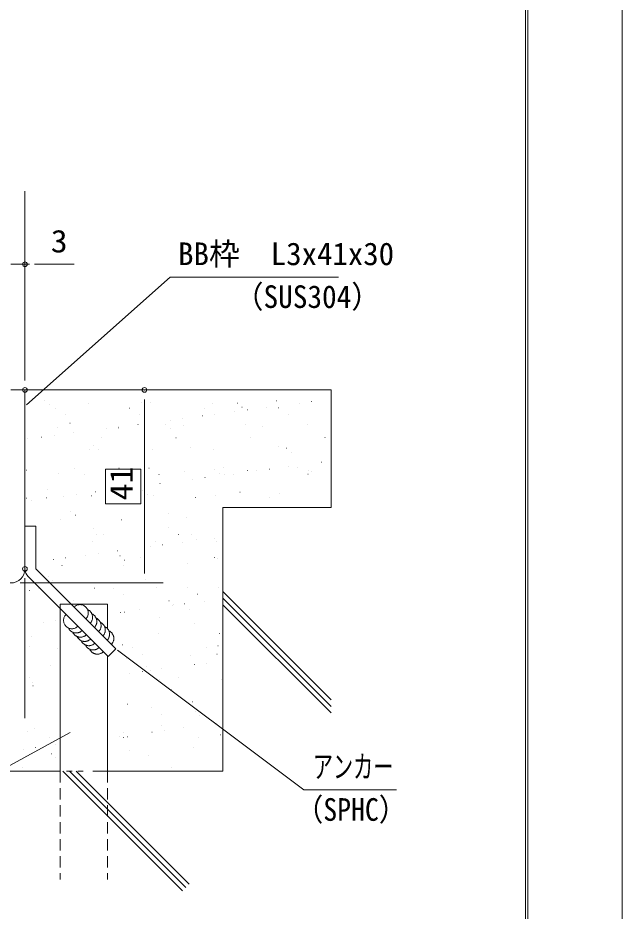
# Model space of a CAD drawing. Units: millimetres, scale not verified. Extents: x -1050 to 1050, y -742 to 742.
# Drawn here: x 729.2 to 1050, y -495.2 to -20.9 of the extents above; entities that cross this region are included whole.
import ezdxf
from ezdxf.enums import TextEntityAlignment as Align

# ---------------------------------------------------------------- set-up
doc = ezdxf.new("R2010")
doc.units = ezdxf.units.MM
doc.header["$LTSCALE"] = 5
doc.header["$PDMODE"] = 32
doc.header["$PDSIZE"] = 2.5
doc.linetypes.add('DASHED1', pattern=[1.8, 1.2, -0.6])
doc.linetypes.add('DOUBLE_CHAIN1', pattern=[8.8, 5, -1, 0.6, -0.6, 0.6, -1])
for name, color, linetype, lineweight in [('0-0_7-図\u3000枠', 4, 'Continuous', 9), ('0-1_寸法注釈', 2, 'Continuous', 9), ('0-4_DEFPOINTS', 134, 'Continuous', 9), ('0-5_ハッチング', 4, 'Continuous', 9), ('0-6_想像線', 134, 'DOUBLE_CHAIN1', 9), ('0-9_枠', 7, 'Continuous', 9)]:
    doc.layers.add(name, color=color, linetype=linetype, lineweight=lineweight)
doc.styles.add('ＭＳ ゴシック', font='')
doc.styles.get('ＭＳ ゴシック').set_extended_font_data('MS Gothic')

msp = doc.modelspace()

# ---------------------------------------------------------------- linework, layer by layer
at = {"layer": '0-0_7-図\u3000枠'}
msp.add_line((998.75, -691.25), (998.75, 691.25), dxfattribs=at)
msp.add_lwpolyline([(-975, 692.5), (1000, 692.5), (1000, -692.5)], dxfattribs=at)
at = {"layer": '0-1_寸法注釈'}
for p, q in [((732.95, -213.471), (732.95, -112.974)), ((732.95, -213.471), (732.95, -141.755)), ((725.45, -151.755), (732.95, -151.755)), ((730.45, -151.755), (735.45, -151.755)), ((737.95, -151.755), (759.063, -151.755)), ((796.393, -315.971), (796.393, -223.471)), ((730.45, -320.971), (806.393, -320.971)), ((732.95, -318.471), (732.95, -392.826))]:
    msp.add_line(p, q, dxfattribs=at)
for points in [[(899.393, -158.5), (810.026, -158.5), (733.702, -226.299)], [(930.133, -430.768), (881.08, -430.768), (782.013, -356.577)], [(549.657, -468.619), (631.881, -468.619), (757.025, -400.445)]]:
    msp.add_lwpolyline(points, dxfattribs=at)
at = {"layer": '0-4_DEFPOINTS'}
msp.add_lwpolyline([(-1050, -742.5), (-1050, 742.5), (1050, 742.5), (1050, -742.5)], close=True, dxfattribs=at)
for p in [(732.95, -151.755), (732.95, -218.471), (796.393, -218.471), (732.95, -313.471)]:
    msp.add_point(p, dxfattribs=at)
at = {"layer": '0-5_ハッチング'}
for p, q in [((743.409, -218.471), (743.459, -218.471)), ((776.099, -218.471), (776.149, -218.471)), ((776.099, -218.471), (776.149, -218.471)), ((841.481, -218.471), (841.531, -218.471)), ((874.172, -218.471), (874.222, -218.471)), ((874.172, -218.471), (874.222, -218.471)), ((743.462, -223.921), (743.512, -223.921)), ((745.803, -226.066), (745.853, -226.066)), ((766.559, -225.792), (766.609, -225.792)), ((795.03, -225.044), (795.08, -225.044)), ((799.803, -225.368), (799.853, -225.368)), ((832.29, -225.524), (832.34, -225.524)), ((845.848, -225.481), (845.898, -225.481)), ((848.189, -227.626), (848.239, -227.626)), ((866.592, -224.288), (866.642, -224.288)), ((878.562, -225.477), (878.612, -225.477)), ((885.172, -224.607), (885.222, -224.607)), ((895.45, -223.254), (895.5, -223.254)), ((895.45, -223.254), (895.5, -223.254)), ((895.45, -224.802), (895.5, -224.802)), ((895.45, -227.229), (895.5, -227.229)), ((748.963, -228.231), (749.013, -228.231)), ((754.319, -231.643), (754.369, -231.643)), ((788.513, -228.159), (788.563, -228.159)), ((793.868, -231.571), (793.918, -231.571)), ((827.126, -232.249), (827.176, -232.249)), ((828.063, -228.087), (828.113, -228.087)), ((833.418, -231.499), (833.468, -231.499)), ((844.376, -229.978), (844.426, -229.978)), ((850.987, -229.107), (851.037, -229.107)), ((861.312, -227.748), (861.362, -227.748)), ((867.612, -228.015), (867.662, -228.015)), ((872.968, -231.427), (873.018, -231.427)), ((756.852, -236.191), (756.902, -236.191)), ((792.941, -236.749), (792.991, -236.749)), ((807.671, -236.627), (807.721, -236.627)), ((810.191, -234.478), (810.241, -234.478)), ((816.801, -233.608), (816.851, -233.608)), ((850.219, -236.851), (850.269, -236.851)), ((882.707, -237.007), (882.757, -237.007)), ((750.186, -238.355), (750.236, -238.355)), ((758.755, -241.25), (758.805, -241.25)), ((776.005, -238.979), (776.055, -238.979)), ((782.616, -238.109), (782.666, -238.109)), ((782.674, -238.511), (782.724, -238.511)), ((810.011, -238.772), (810.061, -238.772)), ((816.975, -237.275), (817.025, -237.275)), ((859.238, -237.75), (859.288, -237.75)), ((734.049, -243.997), (734.099, -243.997)), ((741.82, -243.479), (741.87, -243.479)), ((748.43, -242.609), (748.48, -242.609)), ((773.599, -243.925), (773.649, -243.925)), ((813.148, -243.853), (813.198, -243.853)), ((852.698, -243.782), (852.748, -243.782)), ((892.248, -243.71), (892.298, -243.71)), ((767.359, -250.263), (767.409, -250.263)), ((769.493, -247.774), (769.543, -247.774)), ((771.834, -249.919), (771.884, -249.919)), ((800.603, -249.839), (800.653, -249.839)), ((821.06, -248.897), (821.11, -248.897)), ((833.09, -249.994), (833.14, -249.994)), ((867.392, -248.759), (867.442, -248.759)), ((871.879, -249.333), (871.929, -249.333)), ((733.058, -251.498), (733.108, -251.498)), ((874.22, -251.478), (874.27, -251.478)), ((895.45, -252.313), (895.5, -252.313)), ((759.22, -260.033), (759.27, -260.033)), ((782.882, -260.043), (782.932, -260.043)), ((798.77, -259.961), (798.82, -259.961)), ((833.701, -260.48), (833.751, -260.48)), ((838.319, -259.889), (838.369, -259.889)), ((862.696, -260.448), (862.746, -260.448)), ((873.021, -259.089), (873.071, -259.089)), ((877.869, -259.817), (877.919, -259.817)), ((890.271, -256.818), (890.321, -256.818)), ((733.656, -261.065), (733.706, -261.065)), ((750.986, -262.826), (751.036, -262.826)), ((764.576, -263.445), (764.626, -263.445)), ((804.125, -263.373), (804.175, -263.373)), ((817.775, -261.746), (817.825, -261.746)), ((828.511, -264.949), (828.561, -264.949)), ((836.042, -262.625), (836.092, -262.625)), ((838.835, -263.589), (838.885, -263.589)), ((843.675, -263.301), (843.725, -263.301)), ((851.019, -261.322), (851.069, -261.322)), ((856.086, -261.318), (856.136, -261.318)), ((883.225, -263.229), (883.275, -263.229)), ((883.507, -261.478), (883.557, -261.478)), ((885.268, -261.603), (885.318, -261.603)), ((775.768, -268.895), (775.818, -268.895)), ((775.768, -268.895), (775.818, -268.895)), ((804.65, -268.09), (804.7, -268.09)), ((821.9, -265.819), (821.95, -265.819)), ((744.705, -271.19), (744.755, -271.19)), ((753.529, -274.82), (753.579, -274.82)), ((760.14, -273.95), (760.19, -273.95)), ((768.159, -274.733), (768.209, -274.733)), ((770.464, -272.59), (770.514, -272.59)), ((775.768, -270.575), (775.818, -270.575)), ((775.768, -271.892), (775.818, -271.892)), ((795.523, -271.626), (795.573, -271.626)), ((797.864, -273.771), (797.914, -273.771)), ((801.403, -274.309), (801.453, -274.309)), ((833.89, -274.465), (833.94, -274.465)), ((847.091, -272.749), (847.141, -272.749)), ((868.192, -273.229), (868.242, -273.229)), ((895.45, -271.018), (895.5, -271.018)), ((733.858, -275.969), (733.908, -275.969)), ((736.279, -277.091), (736.329, -277.091)), ((744.306, -275.799), (744.356, -275.799)), ((823.405, -275.656), (823.455, -275.656)), ((862.955, -275.584), (863.005, -275.584)), ((895.45, -277.398), (895.5, -277.398)), ((757.345, -282.773), (757.395, -282.773)), ((808.913, -283.895), (808.963, -283.895)), ((751.786, -287.297), (751.836, -287.297)), ((759.686, -284.918), (759.736, -284.918)), ((784.274, -287.452), (784.324, -287.452)), ((818.575, -286.217), (818.625, -286.217)), ((769.477, -291.835), (769.527, -291.835)), ((809.027, -291.763), (809.077, -291.763)), ((770.735, -295.042), (770.785, -295.042)), ((774.833, -295.247), (774.883, -295.247)), ((802.203, -298.78), (802.253, -298.78)), ((814.382, -295.175), (814.432, -295.175)), ((821.553, -295.478), (821.603, -295.478)), ((823.894, -297.623), (823.944, -297.623)), ((833.609, -297.159), (833.659, -297.159)), ((837.95, -296.434), (838, -296.434)), ((768.959, -299.204), (769.009, -299.204)), ((799.424, -301.66), (799.474, -301.66)), ((806.034, -300.79), (806.084, -300.79)), ((816.359, -299.431), (816.409, -299.431)), ((834.69, -298.936), (834.74, -298.936)), ((754.563, -307.601), (754.613, -307.601)), ((765.238, -306.161), (765.288, -306.161)), ((771.849, -305.29), (771.899, -305.29)), ((782.174, -303.931), (782.224, -303.931)), ((783.376, -306.625), (783.426, -306.625)), ((794.113, -307.53), (794.163, -307.53)), ((833.662, -307.458), (833.712, -307.458)), ((834.943, -307.748), (834.993, -307.748)), ((747.988, -308.432), (748.038, -308.432)), ((752.586, -311.767), (752.636, -311.767)), ((785.074, -311.923), (785.124, -311.923)), ((785.716, -308.77), (785.766, -308.77)), ((819.375, -310.687), (819.425, -310.687)), ((745.198, -317.771), (745.248, -317.771)), ((739.164, -322.067), (739.214, -322.067)), ((747.539, -319.916), (747.589, -319.916)), ((796.765, -318.894), (796.815, -318.894)), ((837.95, -321.519), (838, -321.519)), ((735.458, -324.91), (735.508, -324.91)), ((740.184, -323.709), (740.234, -323.709)), ((741.897, -324.8), (741.947, -324.8)), ((741.897, -324.8), (741.947, -324.8)), ((769.759, -323.675), (769.809, -323.675)), ((779.734, -323.637), (779.784, -323.637)), ((785.089, -327.049), (785.139, -327.049)), ((803.003, -323.251), (803.053, -323.251)), ((819.284, -323.565), (819.334, -323.565)), ((824.639, -326.977), (824.689, -326.977)), ((835.49, -323.406), (835.54, -323.406)), ((837.95, -325.436), (895.45, -382.936)), ((758.587, -330.041), (758.637, -330.041)), ((809.406, -330.477), (809.456, -330.477)), ((828.069, -330.771), (828.119, -330.771)), ((837.95, -328.971), (895.45, -386.471)), ((837.95, -329.47), (838, -329.47)), ((783.558, -336.631), (783.608, -336.631)), ((785.874, -336.394), (785.924, -336.394)), ((793.883, -335.272), (793.933, -335.272)), ((811.133, -333.001), (811.183, -333.001)), ((811.747, -332.622), (811.797, -332.622)), ((817.744, -332.13), (817.794, -332.13)), ((820.176, -335.158), (820.226, -335.158)), ((837.95, -332.507), (895.45, -390.007)), ((837.95, -335.457), (838, -335.457)), ((749.373, -341.132), (749.423, -341.132)), ((751.7, -337.532), (751.75, -337.532)), ((751.7, -340.825), (751.75, -340.825)), ((751.7, -340.825), (751.75, -340.825)), ((776.948, -337.501), (776.998, -337.501)), ((804.369, -339.332), (804.419, -339.332)), ((742.762, -342.002), (742.812, -342.002)), ((822.796, -342.747), (822.846, -342.747)), ((736.258, -349.381), (736.308, -349.381)), ((803.803, -347.721), (803.853, -347.721)), ((836.29, -347.877), (836.34, -347.877)), ((837.95, -346.604), (838, -346.604)), ((733.05, -352.77), (733.1, -352.77)), ((735.391, -354.915), (735.441, -354.915)), ((750.441, -355.511), (750.491, -355.511)), ((784.618, -353.893), (784.668, -353.893)), ((789.991, -355.439), (790.041, -355.439)), ((829.54, -355.367), (829.59, -355.367)), ((835.436, -354.33), (835.486, -354.33)), ((751.7, -356.313), (751.75, -356.313)), ((751.7, -356.313), (751.75, -356.313)), ((795.346, -358.851), (795.396, -358.851)), ((820.976, -359.629), (821.026, -359.629)), ((834.896, -358.779), (834.946, -358.779)), ((837.777, -356.475), (837.827, -356.475)), ((837.95, -356.633), (838, -356.633)), ((746.44, -365.04), (746.49, -365.04)), ((751.7, -362.616), (751.75, -362.616)), ((786.674, -360.864), (786.724, -360.864)), ((822.843, -364.341), (822.893, -364.341)), ((829.453, -363.471), (829.503, -363.471)), ((837.95, -360.725), (838, -360.725)), ((837.95, -362.352), (838, -362.352)), ((837.95, -362.352), (838, -362.352)), ((788.657, -368.842), (788.707, -368.842)), ((795.268, -367.972), (795.318, -367.972)), ((797.258, -365.476), (797.308, -365.476)), ((799.599, -367.621), (799.649, -367.621)), ((805.593, -366.612), (805.643, -366.612)), ((735.527, -371.277), (735.577, -371.277)), ((737.058, -373.852), (737.108, -373.852)), ((751.7, -373.708), (751.75, -373.708)), ((804.603, -372.192), (804.653, -372.192)), ((814.626, -371.134), (814.676, -371.134)), ((837.09, -372.348), (837.14, -372.348)), ((837.95, -371.688), (838, -371.688)), ((737.221, -375.614), (737.271, -375.614)), ((810.648, -377.746), (810.698, -377.746)), ((821.776, -384.099), (821.826, -384.099)), ((751.7, -387.701), (751.75, -387.701)), ((787.474, -385.335), (787.524, -385.335)), ((800.248, -387.241), (800.298, -387.241)), ((805.603, -390.653), (805.653, -390.653)), ((823.289, -389.329), (823.339, -389.329)), ((825.63, -391.474), (825.68, -391.474)), ((737.858, -398.322), (737.908, -398.322)), ((805.403, -396.663), (805.453, -396.663)), ((817.302, -397.953), (817.352, -397.953)), ((834.552, -395.682), (834.602, -395.682)), ((837.89, -396.818), (837.94, -396.818)), ((837.95, -396.773), (838, -396.773)), ((734.292, -400.039), (734.342, -400.039)), ((745.784, -403.08), (745.834, -403.08)), ((783.116, -402.454), (783.166, -402.454)), ((785.111, -400.475), (785.161, -400.475)), ((785.334, -403.008), (785.384, -403.008)), ((787.452, -402.62), (787.502, -402.62)), ((800.367, -400.183), (800.417, -400.183)), ((806.977, -399.312), (807.027, -399.312)), ((824.883, -402.936), (824.933, -402.936)), ((836.678, -401.598), (836.728, -401.598)), ((748.931, -406.954), (748.981, -406.954)), ((751.7, -406.59), (751.75, -406.59)), ((731.995, -409.184), (732.045, -409.184)), ((738.606, -408.314), (738.656, -408.314)), ((746.933, -411.622), (746.983, -411.622)), ((788.274, -409.806), (788.324, -409.806)), ((822.576, -408.57), (822.626, -408.57)), ((749.274, -413.767), (749.324, -413.767)), ((751.7, -412.786), (751.75, -412.786)), ((751.7, -415.99), (751.75, -415.99)), ((798.501, -412.744), (798.551, -412.744)), ((731.405, -419.187), (731.455, -419.187)), ((734.206, -420.971), (734.256, -420.971)), ((734.206, -420.971), (734.256, -420.971)), ((753.129, -420.971), (816.539, -484.382)), ((756.664, -420.971), (818.307, -482.614)), ((760.2, -420.971), (820.075, -480.846)), ((810.505, -419.043), (810.555, -419.043)), ((813.531, -420.971), (813.581, -420.971)), ((813.531, -420.971), (813.581, -420.971))]:
    msp.add_line(p, q, dxfattribs=at)
for points in [[(895.45, -280.971), (895.45, -218.471), (732.95, -218.471), (732.95, -290.853), (738.7, -290.853), (738.7, -313.471), (757.45, -332.221), (776.7, -332.221), (776.7, -345.176)], [(778.833, -353.605), (781.21, -355.982), (777.144, -360.047), (776.7, -359.603), (776.7, -420.971), (837.95, -420.971), (837.95, -280.971), (895.45, -280.971)], [(725.45, -320.971), (657.95, -320.971), (657.95, -488.471), (720.45, -488.471), (720.45, -420.971), (751.7, -420.971), (751.7, -334.603), (734.634, -317.537)]]:
    msp.add_lwpolyline(points, dxfattribs=at)
msp.add_lwpolyline([(775.768, -278.96), (775.768, -260.483), (794.518, -260.483), (794.518, -278.96)], close=True, dxfattribs=at)
for centre, radius, start, end in [((725.45, -313.471), 7.5, 270, 0), ((738.7, -313.471), 5.75, 180, 225), ((773.428, -348.199), 4.455, 24.02542, 42.73698), ((775.683, -350.455), 4.455, 315, 65.97458)]:
    msp.add_arc(centre, radius, start, end, dxfattribs=at)
at = {"layer": '0-6_想像線'}
for p, q in [((895.45, -218.471), (732.95, -218.471)), ((837.95, -280.971), (837.95, -420.971)), ((895.45, -280.971), (837.95, -280.971)), ((751.7, -332.221), (751.7, -420.971)), ((751.7, -332.221), (776.7, -332.221)), ((776.7, -332.221), (776.7, -345.176)), ((776.7, -359.603), (776.7, -420.971)), ((837.95, -420.971), (720.45, -420.971))]:
    msp.add_line(p, q, dxfattribs=at)
at = {"layer": '0-6_想像線', "linetype": 'DASHED1'}
for p, q in [((751.7, -420.971), (751.7, -478.471)), ((776.7, -420.971), (776.7, -478.471))]:
    msp.add_line(p, q, dxfattribs=at)
at = {"layer": '0-6_想像線'}
for centre, start, end in [((762.151, -336.923), 315, 135), ((764.407, -339.178), 315, 65.97458), ((757.892, -340.796), 135, 315), ((766.662, -341.433), 315, 65.97458), ((768.917, -343.689), 315, 65.97458), ((760.148, -343.051), 204.02542, 315), ((771.172, -345.944), 315, 65.97458), ((773.428, -348.199), 315, 65.97458), ((762.403, -345.306), 204.02542, 315), ((764.658, -347.562), 204.02542, 315), ((775.683, -350.455), 315, 65.97458), ((766.914, -349.817), 204.02542, 315), ((769.169, -352.072), 204.02542, 315), ((771.424, -354.327), 204.02542, 315)]:
    msp.add_arc(centre, 4.455, start, end, dxfattribs=at)
at = {"layer": '0-9_枠'}
for p, q in [((732.95, -218.471), (725.45, -218.471)), ((732.95, -313.471), (732.95, -218.471)), ((732.95, -290.853), (732.95, -313.471)), ((738.7, -290.853), (732.95, -290.853)), ((738.7, -290.853), (738.7, -313.471)), ((777.144, -360.047), (734.634, -317.537)), ((781.21, -355.982), (738.7, -313.471)), ((777.144, -360.047), (781.21, -355.982))]:
    msp.add_line(p, q, dxfattribs=at)
for centre, radius, start, end in [((725.45, -313.471), 7.5, 270, 0), ((738.7, -313.471), 5.75, 180, 225)]:
    msp.add_arc(centre, radius, start, end, dxfattribs=at)

# ---------------------------------------------------------------- texts
at = {"layer": '0-1_寸法注釈', "color": 7, "style": 'ＭＳ ゴシック'}
for s, height, width, p in [('3', 12.02, 1.1, (746.64, -149.068)), ('（SUS304）', 12.02, 0.95, (844.032, -178.55)), ('アンカー', 12.02, 0.65, (885.857, -428.081)), ('（SPHC）', 12.03, 0.9, (876.584, -450.87))]:
    msp.add_text(s, height=height, dxfattribs=dict(at, width=width)).set_placement(p, align=Align.BOTTOM_LEFT)
msp.add_text('BB枠\u3000L3x41x30', height=12.03, dxfattribs=at).set_placement((814.279, -155.813), align=Align.BOTTOM_LEFT)
at = {"layer": '0-1_寸法注釈', "color": 7, "style": 'ＭＳ ゴシック', "width": 1.1}
msp.add_text('41', height=12.02, rotation=90, dxfattribs=at).set_placement((793.706, -277.145), align=Align.BOTTOM_LEFT)

doc.saveas('drawing.dxf')
